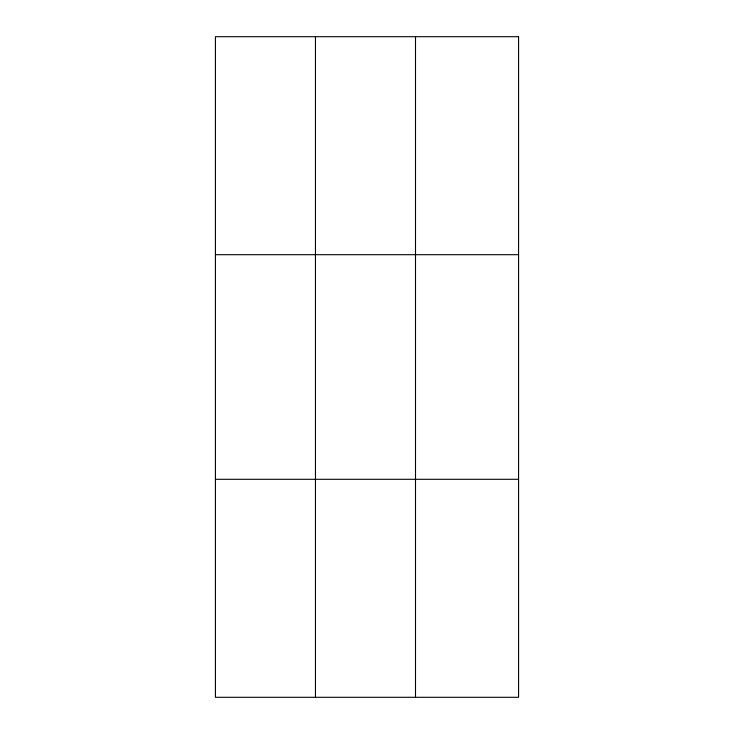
<?xml version="1.0" encoding="UTF-8"?>
<svg xmlns="http://www.w3.org/2000/svg" width="734" height="734" viewBox="0 0 734 734"><rect width="100%" height="100%" fill="white"/><g stroke="black" fill="none" stroke-linecap="round" stroke-linejoin="round"><path stroke-width="1.1" d="M315.464 36.7L315.464 697.3M415.499 36.7L415.499 697.3M215.429 254.698L518.571 254.698M215.429 479.302L518.571 479.302M518.571 36.7L518.571 697.3L215.429 697.3L215.429 36.7L518.571 36.7"/></g></svg>
